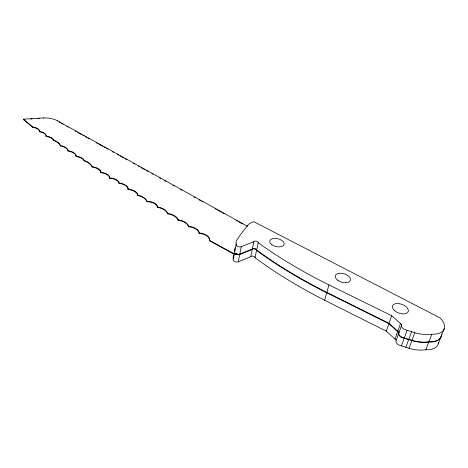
<?xml version="1.0" encoding="UTF-8"?>
<svg xmlns="http://www.w3.org/2000/svg" width="468" height="468" viewBox="0 0 468 468"><rect width="100%" height="100%" fill="white"/><g stroke="black" fill="none" stroke-linecap="round" stroke-linejoin="round"><path stroke-width="0.7" d="M236.972 253.843A5.955 3.352 11.2 0 1 233.55 253.948L209.424 240.751A9.553 5.329 9.3 0 0 199.157 233.433A10.249 5.663 8.8 0 0 188.446 226.728A11.074 6.066 8.2 0 0 178.132 220.252A11.952 6.482 7.6 0 0 167.468 213.8A11.583 6.213 7.1 0 0 157.429 207.377A8.98 4.756 6.8 0 0 147.034 201.726A14.005 7.359 6.1 0 0 137.762 195.419A10.436 5.411 5.8 0 0 128.08 189.464A10.214 5.23 5.5 0 0 119.03 183.345A9.278 4.698 5.2 0 0 109.588 178.244A9.378 4.692 4.8 0 0 100.971 172.756A10.846 5.364 4.4 0 0 92.173 167.035A18.422 9.027 3.8 0 0 84.199 160.84A10.495 5.072 3.9 0 0 76.091 156.482A10.84 5.171 3.7 0 0 68.106 151.029A10.863 5.119 3.4 0 0 60.36 145.899A16.263 7.576 3 0 0 53.457 140.412A8.874 4.083 3.1 0 0 46.145 136.498A9.401 4.27 2.9 0 0 39.575 131.789A8.991 4.042 2.8 0 0 32.737 127.349L23.4 119.556L23.406 119.176L43.746 117.901A14.929 6.622 3.4 0 1 57.307 120.703L247.777 226.418M32.737 127.349L32.748 126.957L23.406 119.176M39.575 131.789L39.587 131.403A8.991 4.037 2.8 0 0 32.748 126.957M43.735 118.281L43.746 117.901M46.145 136.498L46.157 136.106A9.401 4.27 2.9 0 0 39.587 131.403M53.457 140.412L53.475 140.02A8.88 4.077 3.1 0 0 46.157 136.106M57.289 121.083L57.307 120.703M60.36 145.899L60.378 145.507A16.269 7.576 3 0 0 53.475 140.02M68.106 151.029L68.123 150.632A10.869 5.119 3.4 0 0 60.378 145.507M76.091 156.482L76.114 156.084A10.84 5.166 3.7 0 0 68.123 150.632M84.199 160.84L84.222 160.442A10.501 5.066 3.9 0 0 76.114 156.084M92.173 167.035L92.202 166.631A18.427 9.021 3.9 0 0 84.222 160.442M100.971 172.756L101.006 172.347A10.852 5.364 4.4 0 0 92.202 166.631M109.588 178.244L109.623 177.834A9.383 4.692 4.8 0 0 101.006 172.347M119.03 183.345L119.065 182.935A9.278 4.692 5.2 0 0 109.623 177.834M128.08 189.464L128.121 189.054A10.22 5.224 5.5 0 0 119.065 182.935M137.762 195.419L137.808 195.01A10.442 5.405 5.9 0 0 128.121 189.054M147.034 201.726L147.081 201.316A14.011 7.359 6.1 0 0 137.808 195.01M157.429 207.377L157.482 206.961A8.98 4.75 6.8 0 0 147.081 201.316M167.468 213.8L167.526 213.379A11.589 6.207 7.1 0 0 157.482 206.961M178.132 220.252L178.197 219.837A11.957 6.482 7.6 0 0 167.526 213.379M188.446 226.728L188.51 226.313A11.08 6.061 8.2 0 0 178.197 219.837M199.157 233.433L199.228 233.011A10.255 5.663 8.8 0 0 188.51 226.313M209.424 240.751L209.494 240.324A9.559 5.323 9.3 0 0 199.228 233.011M233.55 253.948L233.631 253.521L209.494 240.324M233.462 258.418L234.24 254.434M404.329 337.931L401.684 337.03A5.253 3.019 21.2 0 1 399.081 332.327L389.019 323.259L326.845 292.395A295.677 125.406 17.3 0 1 256.651 250.006A2.252 1.252 12.1 0 0 254.738 248.52A2.252 1.252 12.1 0 0 252.328 249.029L239.809 254.077A3.153 1.778 11.4 0 1 235.884 253.697A3.153 1.778 11.4 0 1 234.842 251.357L236.281 243.963A16.07 8.874 11.9 0 1 237.826 238.68A215.227 116.485 21 0 1 240.739 234.31L248.058 224.892A19.363 10.354 12.3 0 1 253.89 221.738L439.809 317.784A19.796 10.916 21.3 0 1 431.859 334.187L425.857 349.731A29.028 16.479 21.3 0 1 410.541 348.759L398.818 344.992A5.218 3.036 21.5 0 1 396.256 340.265L386.299 331.163L324.64 300.222A294.009 126.734 17.4 0 1 255.019 257.669A2.235 1.264 12.2 0 0 253.124 256.171A2.235 1.264 12.2 0 0 250.725 256.692L238.265 261.811A3.136 1.796 11.4 0 1 234.363 261.436A3.136 1.796 11.4 0 1 233.333 259.079A15.871 9.027 12.1 0 1 233.795 255.142M238.265 261.811L239.721 254.504L252.24 249.45A2.252 1.252 12.1 0 1 254.65 248.941A2.252 1.252 12.1 0 1 256.558 250.427A295.583 125.477 17.3 0 0 326.722 292.828L388.873 323.698L398.929 332.76A5.253 3.019 21.3 0 0 401.526 337.469L406.47 338.861M239.809 254.077L241.283 246.677L253.867 241.693A2.264 1.24 12.1 0 1 256.288 241.195A2.264 1.24 12.1 0 1 258.213 242.676A297.274 124.114 17.1 0 0 328.951 284.901L391.628 315.689L401.796 324.716A5.288 2.995 21 0 0 404.428 329.396L416.339 333.163A29.42 16.234 20.8 0 0 431.859 334.187M250.725 256.692L252.24 249.45M252.328 249.029L253.867 241.693M255.019 257.669L256.558 250.427M256.651 250.006L258.213 242.676M324.64 300.222L326.722 292.828M326.845 292.395L328.951 284.901M386.299 331.163L388.873 323.698M389.019 323.259L391.628 315.689M394.974 339.089L397.63 331.59M397.782 331.157L400.479 323.552M396.256 340.265L398.929 332.76M399.081 332.327L401.796 324.716M401.439 345.893L404.171 338.37M407.096 330.297L404.247 338.153L413.42 341.014A29.221 16.357 21 0 0 428.834 342.014A19.662 10.998 21.6 0 0 441.306 336.164M405.85 347.32L411.577 331.724M408.985 348.332L414.759 332.736M438.282 343.816L444.372 328.401M407.236 339.247L407.4 338.914L413.501 340.798A29.227 16.357 21 0 0 428.922 341.792A19.662 10.992 21.6 0 0 441.628 333.953M396.279 334.445L396.724 334.152M235.673 254.042L236.89 253.896M23.4 119.556L24.851 119.469M30.66 119.1L32.116 119.012M37.926 118.644L39.376 118.556M59.208 122.148L60.489 122.856M61.764 123.57L63.04 124.277M66.877 126.407L68.152 127.115M75.184 131.017L76.459 131.73M77.735 132.438L81.572 134.568M82.848 135.275L84.129 135.989M85.404 136.697L86.685 137.405M87.961 138.118L89.236 138.826M96.268 142.728L97.543 143.436M98.824 144.15L102.656 146.279M103.931 146.987L105.212 147.695M106.488 148.409L107.769 149.117M112.238 151.603L113.519 152.311M117.351 154.44L118.626 155.148M119.907 155.856L123.739 157.985M125.02 158.699L126.933 159.763M133.321 163.309L134.603 164.022M138.434 166.152L139.716 166.86M140.991 167.567L144.823 169.697M146.104 170.405L148.017 171.469M151.854 173.599L153.13 174.312M159.518 177.858L160.799 178.571M164.631 180.695L165.912 181.409M172.938 185.31L174.213 186.018M180.607 189.569L181.882 190.277M194.021 197.022L195.302 197.73M199.134 199.859L200.409 200.567M201.69 201.281L202.966 201.989M215.104 208.728L216.386 209.442M217.661 210.15L221.499 212.279M222.774 212.987L224.049 213.701M236.194 220.44L237.469 221.148M238.744 221.861L242.582 223.991M235.269 253.773L235.796 254.118A3.153 1.778 11.4 0 0 239.721 254.504M236.533 253.527A5.961 3.352 11.2 0 1 233.631 253.521M234.842 251.357A15.976 8.95 12 0 1 235.293 247.455M241.283 246.677A3.177 1.767 11.3 0 1 237.334 246.285A3.177 1.767 11.3 0 1 236.281 243.963M438.51 342.494A19.527 11.074 21.9 0 1 425.857 349.731M234.579 250.041A15.97 8.95 12 0 1 234.643 249.479M271.879 244.776A7.412 4.019 13 0 0 284.006 244.793A7.412 4.019 13 0 0 274.973 238.399A7.412 4.019 13 0 0 271.879 244.776M337.96 280.414A7.88 4.358 16.7 0 0 350.409 280.285A7.88 4.358 16.7 0 0 340.265 273.224A7.88 4.358 16.7 0 0 337.96 280.414M394.115 310.196A8.348 4.622 20 0 0 407.827 312.279A8.348 4.622 20 0 0 399.192 303.65A8.348 4.622 20 0 0 394.115 310.196"/></g></svg>
